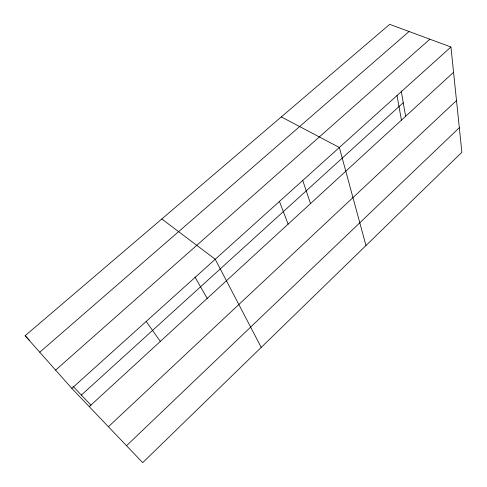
<?xml version="1.0" encoding="UTF-8"?>
<svg xmlns="http://www.w3.org/2000/svg" width="487" height="487" viewBox="0 0 487 487"><rect width="100%" height="100%" fill="white"/><g stroke="black" fill="none" stroke-linecap="round" stroke-linejoin="round"><path stroke-width="0.73" d="M126.529 445.708L459.326 127.691M108.418 426.734L456.508 100.572M89.249 406.645L453.567 72.295M81.366 395.067L403.248 102.708M71.832 388.401L450.938 46.989L389.685 24.35L25.123 335.72L71.832 388.401L142.697 462.65L461.877 152.267L450.938 46.989M55.621 370.114L429.875 39.204M39.757 352.229L409.068 31.515M281.309 116.91L339.354 147.482L365.968 245.527M161.806 218.98L215.224 259.273L261.221 347.389M25.123 335.72L29.701 340.553M73.044 386.282L91.051 405.281M146.203 321.426L160.308 341.43M194.995 277.085L207.346 298.701M279.447 201.435L288.115 224.136M302.634 180.19L310.487 203.493M397.015 95.555L401.428 120.149M401.215 90.959L405.647 116.551"/></g></svg>
